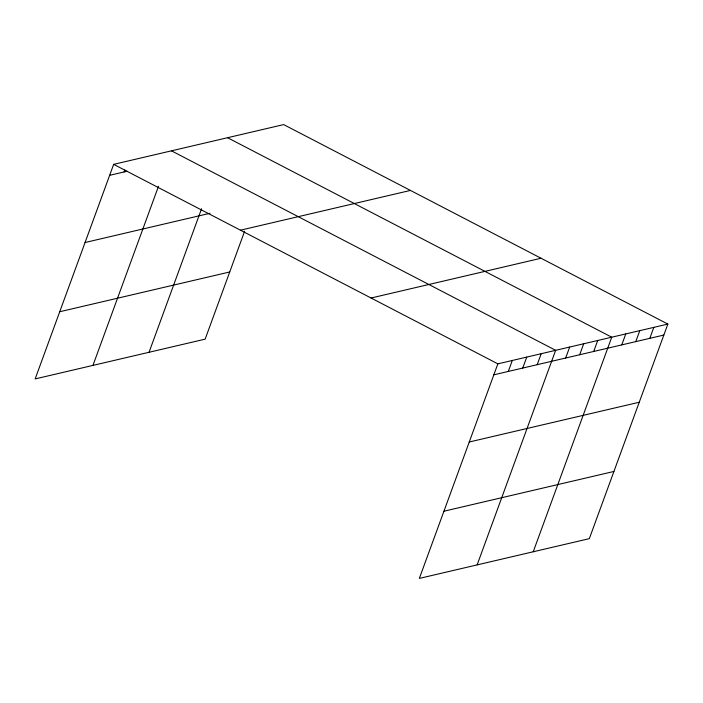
<?xml version="1.0" encoding="UTF-8"?>
<svg xmlns="http://www.w3.org/2000/svg" width="703" height="703" viewBox="0 0 703 703"><rect width="100%" height="100%" fill="white"/><g stroke="black" fill="none" stroke-linecap="round" stroke-linejoin="round"><path stroke-width="1.05" d="M667.85 324.083L497.856 363.846L419.339 578.411L589.334 538.647L667.85 324.083L283.661 124.589L113.666 164.353L35.15 378.917L205.144 339.154L244.626 231.252M124.097 171.954L124.835 169.959M92.945 365.402L158.509 186.242M149.045 352.282L201.568 208.747M508.287 371.439L512.311 360.463M522.742 368.064L526.758 357.08M537.189 364.681L541.205 353.706M477.135 564.887L555.651 350.322L171.47 150.837M565.66 358.02L569.676 347.045M579.685 354.743L583.701 343.767M593.71 351.465L597.726 340.48M533.234 551.767L611.751 337.203L227.561 137.718M621.76 344.901L625.775 333.925M635.784 341.623L639.8 330.638M649.809 338.336L653.825 327.361M109.65 175.328L127.199 171.224M85.063 242.517L209.977 213.299M240.452 230.189L410.447 190.425M59.737 311.737L229.732 271.973M371.079 298.01L541.064 258.247M493.84 374.822L663.834 335.059M469.252 442.002L639.247 402.239M443.927 511.222L613.912 471.458M113.666 164.353L497.856 363.846"/></g></svg>
